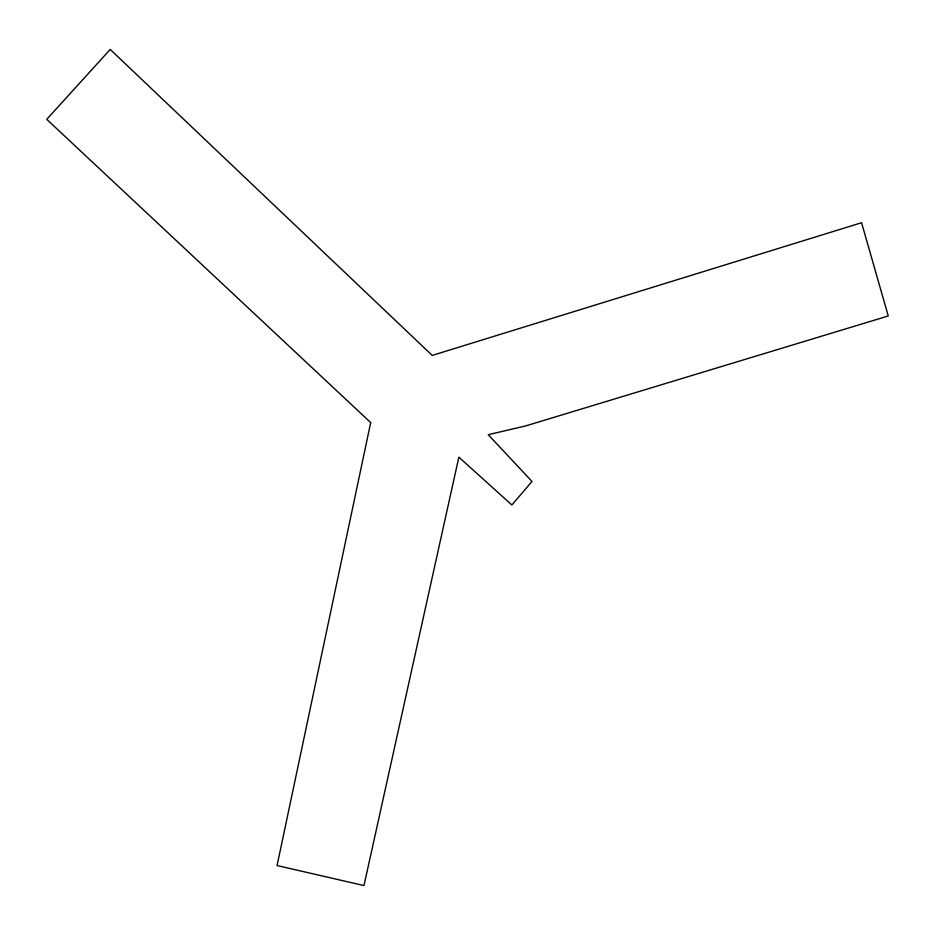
<?xml version="1.0" encoding="UTF-8"?>
<svg xmlns="http://www.w3.org/2000/svg" width="935" height="935" viewBox="0 0 935 935"><rect width="100%" height="100%" fill="white"/><g stroke="black" fill="none" stroke-linecap="round" stroke-linejoin="round"><path stroke-width="1.4" d="M370.692 422.585L277.064 865.553L363.96 885.562L458.863 457.157L511.877 504.993L531.992 481.467L488.245 434.693L525.739 425.904L888.25 315.972L861.591 222.729L432.204 355.417L110.213 49.438L46.75 119.341L370.692 422.585"/></g></svg>
